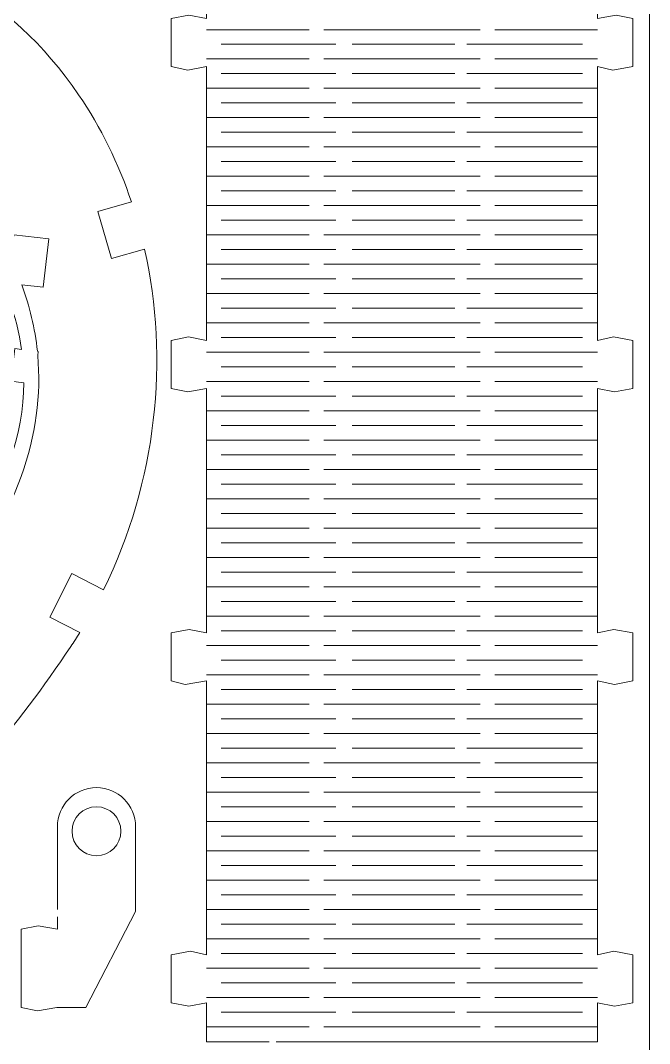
# Model space of a CAD drawing. Header units: millimetres. Extents: x -135 to 135, y -162 to 162.
# Drawn here: x 70.7 to 135, y -92.4 to 12.2 of the extents above; entities that cross this region are included whole.
import ezdxf

# ---------------------------------------------------------------- set-up
doc = ezdxf.new("R2010")
doc.units = ezdxf.units.MM
doc.header["$MEASUREMENT"] = 0
doc.layers.add('layer 1', color=7, linetype='Continuous')

msp = doc.modelspace()

# ---------------------------------------------------------------- linework, layer by layer
at = {"layer": 'layer 1', "color": 250, "lineweight": 20}
msp.add_open_spline([(-135, -162.5), (-135, -162.5), (135, -162.5), (135, -162.5), (135, -162.5), (135, -162.5), (135, 162.5), (135, 162.5), (135, 162.5), (135, 162.5), (-135, 162.5), (-135, 162.5), (-135, 162.5), (-135, 162.5), (-135, -162.5), (-135, -162.5), (-135, -162.5), (-135, -162.5), (-135, -162.5), (-135, -162.5)], degree=3, knots=[0, 0, 0, 0, 0.16666667, 0.16666667, 0.16666667, 0.16666667, 0.33333333, 0.33333333, 0.33333333, 0.33333333, 0.5, 0.5, 0.5, 0.5, 0.66666667, 0.66666667, 0.66666667, 0.66666667, 1, 1, 1, 1], dxfattribs=at)
at = {"layer": 'layer 1', "lineweight": 20}
for points, knots in [([(96.1081, -92.2646), (96.1081, -92.2646), (89.6784, -92.2646), (89.6784, -92.2646), (89.6784, -92.2646), (89.6784, -92.2646), (89.6784, -88.2647), (89.6784, -88.2647), (89.6784, -88.2647), (89.6784, -88.2647), (87.8759, -88.6247), (87.8759, -88.6247), (87.8759, -88.6247), (87.8759, -88.6247), (86.0766, -88.2647), (86.0766, -88.2647), (86.0766, -88.2647), (86.0766, -88.2647), (86.0766, -83.3482), (86.0766, -83.3482), (86.0766, -83.3482), (86.0766, -83.3482), (88.0614, -82.9882), (88.0614, -82.9882), (88.0614, -82.9882), (88.0614, -82.9882), (89.6784, -83.3482), (89.6784, -83.3482), (89.6784, -83.3482), (89.6784, -83.3482), (89.6784, -55.3483), (89.6784, -55.3483), (89.6784, -55.3483), (89.6784, -55.3483), (87.4892, -55.7083), (87.4892, -55.7083), (87.4892, -55.7083), (87.4892, -55.7083), (86.0766, -55.3483), (86.0766, -55.3483), (86.0766, -55.3483), (86.0766, -55.3483), (86.0766, -50.4318), (86.0766, -50.4318), (86.0766, -50.4318), (86.0766, -50.4318), (87.9136, -50.0718), (87.9136, -50.0718), (87.9136, -50.0718), (87.9136, -50.0718), (89.6784, -50.4318), (89.6784, -50.4318), (89.6784, -50.4318), (89.6784, -50.4318), (89.6784, -25.4319), (89.6784, -25.4319), (89.6784, -25.4319), (89.6784, -25.4319), (87.7699, -25.7919), (87.7699, -25.7919), (87.7699, -25.7919), (87.7699, -25.7919), (86.0766, -25.4319), (86.0766, -25.4319), (86.0766, -25.4319), (86.0766, -25.4319), (86.0766, -20.5154), (86.0766, -20.5154), (86.0766, -20.5154), (86.0766, -20.5154), (87.8494, -20.1554), (87.8494, -20.1554), (87.8494, -20.1554), (87.8494, -20.1554), (89.6784, -20.5154), (89.6784, -20.5154), (89.6784, -20.5154), (89.6784, -20.5154), (89.6784, 7.4846), (89.6784, 7.4846), (89.6784, 7.4846), (89.6784, 7.4846), (87.7699, 7.1246), (87.7699, 7.1246), (87.7699, 7.1246), (87.7699, 7.1246), (86.0766, 7.4846), (86.0766, 7.4846), (86.0766, 7.4846), (86.0766, 7.4846), (86.0766, 12.4011), (86.0766, 12.4011), (86.0766, 12.4011), (86.0766, 12.4011), (87.8759, 12.7611), (87.8759, 12.7611), (87.8759, 12.7611), (87.8759, 12.7611), (89.6784, 12.4011), (89.6784, 12.4011), (89.6784, 12.4011), (89.6784, 12.4011), (89.6784, 48.4305), (89.6784, 48.4305), (89.6784, 48.4305), (89.6784, 48.4305), (87.7434, 48.0705), (87.7434, 48.0705), (87.7434, 48.0705), (87.7434, 48.0705), (86.0766, 48.4305), (86.0766, 48.4305), (86.0766, 48.4305), (86.0766, 48.4305), (86.0766, 53.347), (86.0766, 53.347), (86.0766, 53.347), (86.0766, 53.347), (87.7964, 53.707), (87.7964, 53.707), (87.7964, 53.707), (87.7964, 53.707), (89.6784, 53.347), (89.6784, 53.347), (89.6784, 53.347), (89.6784, 53.347), (89.6784, 82.347), (89.6784, 82.347), (89.6784, 82.347), (89.6784, 82.347), (87.5844, 81.987), (87.5844, 81.987), (87.5844, 81.987), (87.5844, 81.987), (86.0766, 82.347), (86.0766, 82.347), (86.0766, 82.347), (86.0766, 82.347), (86.0766, 87.2635), (86.0766, 87.2635), (86.0766, 87.2635), (86.0766, 87.2635), (87.8494, 87.6235), (87.8494, 87.6235), (87.8494, 87.6235), (87.8494, 87.6235), (89.6784, 87.2635), (89.6784, 87.2635), (89.6784, 87.2635), (89.6784, 87.2635), (89.6784, 113.2635), (89.6784, 113.2635), (89.6784, 113.2635), (89.6784, 113.2635), (87.8494, 112.9035), (87.8494, 112.9035), (87.8494, 112.9035), (87.8494, 112.9035), (86.0766, 113.2635), (86.0766, 113.2635), (86.0766, 113.2635), (86.0766, 113.2635), (86.0766, 118.18), (86.0766, 118.18), (86.0766, 118.18), (86.0766, 118.18), (87.8075, 118.54), (87.8075, 118.54), (87.8075, 118.54), (87.8075, 118.54), (89.6784, 118.18), (89.6784, 118.18), (89.6784, 118.18), (89.6784, 118.18), (89.6784, 141.8788), (89.6784, 141.8788), (89.6784, 141.8788), (89.6784, 141.8788), (87.5953, 141.5188), (87.5953, 141.5188), (87.5953, 141.5188), (87.5953, 141.5188), (86.0784, 141.8788), (86.0784, 141.8788), (86.0784, 141.8788), (86.0784, 141.8788), (86.0784, 141.9605), (86.0784, 141.9605), (86.0784, 141.9605), (86.0784, 141.9605), (86.0784, 146.7694), (86.0784, 146.7694), (86.0784, 146.7694), (86.0784, 146.7694), (87.8075, 147.1294), (87.8075, 147.1294), (87.8075, 147.1294), (87.8075, 147.1294), (89.6784, 146.7694), (89.6784, 146.7694), (89.6784, 146.7694), (89.6784, 146.7694), (89.6784, 150.7635), (89.6784, 150.7635), (89.6784, 150.7635), (89.6784, 150.7635), (98.7853, 150.7635), (98.7853, 150.7635)], [0, 0, 0, 0, 0.01886792, 0.01886792, 0.01886792, 0.01886792, 0.03773585, 0.03773585, 0.03773585, 0.03773585, 0.05660377, 0.05660377, 0.05660377, 0.05660377, 0.0754717, 0.0754717, 0.0754717, 0.0754717, 0.09433962, 0.09433962, 0.09433962, 0.09433962, 0.11320755, 0.11320755, 0.11320755, 0.11320755, 0.13207547, 0.13207547, 0.13207547, 0.13207547, 0.1509434, 0.1509434, 0.1509434, 0.1509434, 0.16981132, 0.16981132, 0.16981132, 0.16981132, 0.18867925, 0.18867925, 0.18867925, 0.18867925, 0.20754717, 0.20754717, 0.20754717, 0.20754717, 0.22641509, 0.22641509, 0.22641509, 0.22641509, 0.24528302, 0.24528302, 0.24528302, 0.24528302, 0.26415094, 0.26415094, 0.26415094, 0.26415094, 0.28301887, 0.28301887, 0.28301887, 0.28301887, 0.30188679, 0.30188679, 0.30188679, 0.30188679, 0.32075472, 0.32075472, 0.32075472, 0.32075472, 0.33962264, 0.33962264, 0.33962264, 0.33962264, 0.35849057, 0.35849057, 0.35849057, 0.35849057, 0.37735849, 0.37735849, 0.37735849, 0.37735849, 0.39622642, 0.39622642, 0.39622642, 0.39622642, 0.41509434, 0.41509434, 0.41509434, 0.41509434, 0.43396226, 0.43396226, 0.43396226, 0.43396226, 0.45283019, 0.45283019, 0.45283019, 0.45283019, 0.47169811, 0.47169811, 0.47169811, 0.47169811, 0.49056604, 0.49056604, 0.49056604, 0.49056604, 0.50943396, 0.50943396, 0.50943396, 0.50943396, 0.52830189, 0.52830189, 0.52830189, 0.52830189, 0.54716981, 0.54716981, 0.54716981, 0.54716981, 0.56603774, 0.56603774, 0.56603774, 0.56603774, 0.58490566, 0.58490566, 0.58490566, 0.58490566, 0.60377358, 0.60377358, 0.60377358, 0.60377358, 0.62264151, 0.62264151, 0.62264151, 0.62264151, 0.64150943, 0.64150943, 0.64150943, 0.64150943, 0.66037736, 0.66037736, 0.66037736, 0.66037736, 0.67924528, 0.67924528, 0.67924528, 0.67924528, 0.69811321, 0.69811321, 0.69811321, 0.69811321, 0.71698113, 0.71698113, 0.71698113, 0.71698113, 0.73584906, 0.73584906, 0.73584906, 0.73584906, 0.75471698, 0.75471698, 0.75471698, 0.75471698, 0.77358491, 0.77358491, 0.77358491, 0.77358491, 0.79245283, 0.79245283, 0.79245283, 0.79245283, 0.81132075, 0.81132075, 0.81132075, 0.81132075, 0.83018868, 0.83018868, 0.83018868, 0.83018868, 0.8490566, 0.8490566, 0.8490566, 0.8490566, 0.86792453, 0.86792453, 0.86792453, 0.86792453, 0.88679245, 0.88679245, 0.88679245, 0.88679245, 0.90566038, 0.90566038, 0.90566038, 0.90566038, 0.9245283, 0.9245283, 0.9245283, 0.9245283, 0.94339623, 0.94339623, 0.94339623, 0.94339623, 0.96226415, 0.96226415, 0.96226415, 0.96226415, 1, 1, 1, 1]), ([(114.6784, 150.7635), (114.6784, 150.7635), (129.6784, 150.7635), (129.6784, 150.7635), (129.6784, 150.7635), (129.6784, 150.7635), (129.6784, 146.7694), (129.6784, 146.7694), (129.6784, 146.7694), (129.6784, 146.7694), (131.3359, 147.1294), (131.3359, 147.1294), (131.3359, 147.1294), (131.3359, 147.1294), (133.2784, 146.7694), (133.2784, 146.7694), (133.2784, 146.7694), (133.2784, 146.7694), (133.2784, 141.8788), (133.2784, 141.8788), (133.2784, 141.8788), (133.2784, 141.8788), (131.3624, 141.5188), (131.3624, 141.5188), (131.3624, 141.5188), (131.3624, 141.5188), (129.6784, 141.8788), (129.6784, 141.8788), (129.6784, 141.8788), (129.6784, 141.8788), (129.6784, 118.18), (129.6784, 118.18), (129.6784, 118.18), (129.6784, 118.18), (131.5214, 118.54), (131.5214, 118.54), (131.5214, 118.54), (131.5214, 118.54), (133.2784, 118.18), (133.2784, 118.18), (133.2784, 118.18), (133.2784, 118.18), (133.2784, 113.2635), (133.2784, 113.2635), (133.2784, 113.2635), (133.2784, 113.2635), (131.4684, 112.9035), (131.4684, 112.9035), (131.4684, 112.9035), (131.4684, 112.9035), (129.6784, 113.2635), (129.6784, 113.2635), (129.6784, 113.2635), (129.6784, 113.2635), (129.6784, 87.2635), (129.6784, 87.2635), (129.6784, 87.2635), (129.6784, 87.2635), (131.5214, 87.6235), (131.5214, 87.6235), (131.5214, 87.6235), (131.5214, 87.6235), (133.2784, 87.2635), (133.2784, 87.2635), (133.2784, 87.2635), (133.2784, 87.2635), (133.2784, 82.347), (133.2784, 82.347), (133.2784, 82.347), (133.2784, 82.347), (131.3094, 81.987), (131.3094, 81.987), (131.3094, 81.987), (131.3094, 81.987), (129.6784, 82.347), (129.6784, 82.347), (129.6784, 82.347), (129.6784, 82.347), (129.6784, 53.347), (129.6784, 53.347), (129.6784, 53.347), (129.6784, 53.347), (131.3624, 53.707), (131.3624, 53.707), (131.3624, 53.707), (131.3624, 53.707), (133.2785, 53.347), (133.2785, 53.347), (133.2785, 53.347), (133.2785, 53.347), (133.2785, 48.4305), (133.2785, 48.4305), (133.2785, 48.4305), (133.2785, 48.4305), (131.3624, 48.0705), (131.3624, 48.0705), (131.3624, 48.0705), (131.3624, 48.0705), (129.6784, 48.4305), (129.6784, 48.4305), (129.6784, 48.4305), (129.6784, 48.4305), (129.6784, 12.4011), (129.6784, 12.4011), (129.6784, 12.4011), (129.6784, 12.4011), (131.5744, 12.7611), (131.5744, 12.7611), (131.5744, 12.7611), (131.5744, 12.7611), (133.2784, 12.4011), (133.2784, 12.4011), (133.2784, 12.4011), (133.2784, 12.4011), (133.2784, 7.4846), (133.2784, 7.4846), (133.2784, 7.4846), (133.2784, 7.4846), (131.2564, 7.1246), (131.2564, 7.1246), (131.2564, 7.1246), (131.2564, 7.1246), (129.6784, 7.4846), (129.6784, 7.4846), (129.6784, 7.4846), (129.6784, 7.4846), (129.6784, -20.5154), (129.6784, -20.5154), (129.6784, -20.5154), (129.6784, -20.5154), (131.3094, -20.1554), (131.3094, -20.1554), (131.3094, -20.1554), (131.3094, -20.1554), (133.2784, -20.5154), (133.2784, -20.5154), (133.2784, -20.5154), (133.2784, -20.5154), (133.2784, -25.4319), (133.2784, -25.4319), (133.2784, -25.4319), (133.2784, -25.4319), (131.4154, -25.7919), (131.4154, -25.7919), (131.4154, -25.7919), (131.4154, -25.7919), (129.6784, -25.4319), (129.6784, -25.4319), (129.6784, -25.4319), (129.6784, -25.4319), (129.6784, -50.4318), (129.6784, -50.4318), (129.6784, -50.4318), (129.6784, -50.4318), (131.3624, -50.0718), (131.3624, -50.0718), (131.3624, -50.0718), (131.3624, -50.0718), (133.2784, -50.4318), (133.2784, -50.4318), (133.2784, -50.4318), (133.2784, -50.4318), (133.2784, -55.3483), (133.2784, -55.3483), (133.2784, -55.3483), (133.2784, -55.3483), (131.4154, -55.7083), (131.4154, -55.7083), (131.4154, -55.7083), (131.4154, -55.7083), (129.6784, -55.3483), (129.6784, -55.3483), (129.6784, -55.3483), (129.6784, -55.3483), (129.6784, -83.3482), (129.6784, -83.3482), (129.6784, -83.3482), (129.6784, -83.3482), (131.3364, -82.9882), (131.3364, -82.9882), (131.3364, -82.9882), (131.3364, -82.9882), (133.2785, -83.3482), (133.2785, -83.3482), (133.2785, -83.3482), (133.2785, -83.3482), (133.2785, -88.2647), (133.2785, -88.2647), (133.2785, -88.2647), (133.2785, -88.2647), (131.4024, -88.6247), (131.4024, -88.6247), (131.4024, -88.6247), (131.4024, -88.6247), (129.6784, -88.2647), (129.6784, -88.2647), (129.6784, -88.2647), (129.6784, -88.2647), (129.6784, -92.2646), (129.6784, -92.2646), (129.6784, -92.2646), (129.6784, -92.2646), (96.8081, -92.2646), (96.8081, -92.2646)], [0, 0, 0, 0, 0.01923077, 0.01923077, 0.01923077, 0.01923077, 0.03846154, 0.03846154, 0.03846154, 0.03846154, 0.05769231, 0.05769231, 0.05769231, 0.05769231, 0.07692308, 0.07692308, 0.07692308, 0.07692308, 0.09615385, 0.09615385, 0.09615385, 0.09615385, 0.11538462, 0.11538462, 0.11538462, 0.11538462, 0.13461538, 0.13461538, 0.13461538, 0.13461538, 0.15384615, 0.15384615, 0.15384615, 0.15384615, 0.17307692, 0.17307692, 0.17307692, 0.17307692, 0.19230769, 0.19230769, 0.19230769, 0.19230769, 0.21153846, 0.21153846, 0.21153846, 0.21153846, 0.23076923, 0.23076923, 0.23076923, 0.23076923, 0.25, 0.25, 0.25, 0.25, 0.26923077, 0.26923077, 0.26923077, 0.26923077, 0.28846154, 0.28846154, 0.28846154, 0.28846154, 0.30769231, 0.30769231, 0.30769231, 0.30769231, 0.32692308, 0.32692308, 0.32692308, 0.32692308, 0.34615385, 0.34615385, 0.34615385, 0.34615385, 0.36538462, 0.36538462, 0.36538462, 0.36538462, 0.38461538, 0.38461538, 0.38461538, 0.38461538, 0.40384615, 0.40384615, 0.40384615, 0.40384615, 0.42307692, 0.42307692, 0.42307692, 0.42307692, 0.44230769, 0.44230769, 0.44230769, 0.44230769, 0.46153846, 0.46153846, 0.46153846, 0.46153846, 0.48076923, 0.48076923, 0.48076923, 0.48076923, 0.5, 0.5, 0.5, 0.5, 0.51923077, 0.51923077, 0.51923077, 0.51923077, 0.53846154, 0.53846154, 0.53846154, 0.53846154, 0.55769231, 0.55769231, 0.55769231, 0.55769231, 0.57692308, 0.57692308, 0.57692308, 0.57692308, 0.59615385, 0.59615385, 0.59615385, 0.59615385, 0.61538462, 0.61538462, 0.61538462, 0.61538462, 0.63461538, 0.63461538, 0.63461538, 0.63461538, 0.65384615, 0.65384615, 0.65384615, 0.65384615, 0.67307692, 0.67307692, 0.67307692, 0.67307692, 0.69230769, 0.69230769, 0.69230769, 0.69230769, 0.71153846, 0.71153846, 0.71153846, 0.71153846, 0.73076923, 0.73076923, 0.73076923, 0.73076923, 0.75, 0.75, 0.75, 0.75, 0.76923077, 0.76923077, 0.76923077, 0.76923077, 0.78846154, 0.78846154, 0.78846154, 0.78846154, 0.80769231, 0.80769231, 0.80769231, 0.80769231, 0.82692308, 0.82692308, 0.82692308, 0.82692308, 0.84615385, 0.84615385, 0.84615385, 0.84615385, 0.86538462, 0.86538462, 0.86538462, 0.86538462, 0.88461538, 0.88461538, 0.88461538, 0.88461538, 0.90384615, 0.90384615, 0.90384615, 0.90384615, 0.92307692, 0.92307692, 0.92307692, 0.92307692, 0.94230769, 0.94230769, 0.94230769, 0.94230769, 0.96153846, 0.96153846, 0.96153846, 0.96153846, 1, 1, 1, 1]), ([(6.9517, 5.5556), (6.9517, 5.5556), (8.5762, 6.8172), (8.5762, 6.8172), (8.5762, 6.8172), (8.5762, 6.8172), (6.423, 9.6007), (6.423, 9.6007), (6.423, 9.6007), (9.9561, 11.9326), (14.5354, 14.2209), (19.4543, 16.1553), (19.4543, 16.1553), (22.6762, 17.4224), (25.9929, 18.4961), (29.3467, 19.3252), (29.3467, 19.3252), (29.3467, 19.3252), (30.1195, 15.9041), (30.1195, 15.9041), (30.1195, 15.9041), (30.1195, 15.9041), (35.005, 16.968), (35.005, 16.968), (35.005, 16.968), (35.005, 16.968), (34.2409, 20.3504), (34.2409, 20.3504), (34.2409, 20.3504), (42.9486, 21.84), (51.7191, 21.5157), (59.5673, 18.4403), (59.5673, 18.4403), (59.5673, 18.4403), (58.0797, 15.4352), (58.0797, 15.4352), (58.0797, 15.4352), (58.0797, 15.4352), (62.519, 13.1347), (62.519, 13.1347), (62.519, 13.1347), (62.519, 13.1347), (64.0849, 16.2977), (64.0849, 16.2977), (64.0849, 16.2977), (68.7881, 13.6488), (73.0464, 9.8297), (76.6111, 4.603), (76.6111, 4.603), (78.8893, 1.2627), (80.6927, -2.4342), (82.0062, -6.3537), (82.0062, -6.3537), (82.0062, -6.3537), (78.5846, -7.3344), (78.5846, -7.3344), (78.5846, -7.3344), (78.5846, -7.3344), (79.9727, -12.1378), (79.9727, -12.1378), (79.9727, -12.1378), (79.9727, -12.1378), (83.3486, -11.1702), (83.3486, -11.1702), (83.3486, -11.1702), (85.8767, -22.4197), (84.608, -34.9638), (79.1605, -46.0177), (79.1605, -46.0177), (79.1605, -46.0177), (75.9247, -44.357), (75.9247, -44.357), (75.9247, -44.357), (75.9247, -44.357), (73.6755, -48.8226), (73.6755, -48.8226), (73.6755, -48.8226), (73.6755, -48.8226), (76.7332, -50.3919), (76.7332, -50.3919), (76.7332, -50.3919), (76.4316, -50.878), (76.1221, -51.3606), (75.8026, -51.8386), (75.8026, -51.8386), (70.2311, -60.1746), (64.2606, -67.0778), (58.0968, -73.2317), (58.0968, -73.2317), (58.0968, -73.2317), (55.4542, -70.6756), (55.4542, -70.6756), (55.4542, -70.6756), (55.4542, -70.6756), (51.9842, -74.2754), (51.9842, -74.2754), (51.9842, -74.2754), (51.9842, -74.2754), (54.5082, -76.7169), (54.5082, -76.7169), (54.5082, -76.7169), (48.2382, -82.6433), (41.8124, -87.9425), (35.4395, -93.3079), (35.4395, -93.3079), (35.4395, -93.3079), (33.0213, -90.4867), (33.0213, -90.4867), (33.0213, -90.4867), (33.0213, -90.4867), (29.2315, -93.7482), (29.2315, -93.7482), (29.2315, -93.7482), (29.2315, -93.7482), (31.6245, -96.5402), (31.6245, -96.5402), (31.6245, -96.5402), (24.7279, -102.4325), (17.9434, -108.5671), (11.5393, -115.8351), (11.5393, -115.8351), (11.5393, -115.8351), (8.7524, -113.4605), (8.7524, -113.4605), (8.7524, -113.4605), (8.7524, -113.4605), (5.5189, -117.2743), (5.5189, -117.2743), (5.5189, -117.2743), (5.5189, -117.2743), (8.3046, -119.6478), (8.3046, -119.6478), (8.3046, -119.6478), (7.5546, -120.5669), (3.6071, -125.1043), (2.8698, -126.0617), (2.8698, -126.0617), (2.8698, -126.0617), (0.0877, -126.0617), (0.0877, -126.0617)], [0, 0, 0, 0, 0.02777778, 0.02777778, 0.02777778, 0.02777778, 0.05555556, 0.05555556, 0.05555556, 0.05555556, 0.08333333, 0.08333333, 0.08333333, 0.08333333, 0.11111111, 0.11111111, 0.11111111, 0.11111111, 0.13888889, 0.13888889, 0.13888889, 0.13888889, 0.16666667, 0.16666667, 0.16666667, 0.16666667, 0.19444444, 0.19444444, 0.19444444, 0.19444444, 0.22222222, 0.22222222, 0.22222222, 0.22222222, 0.25, 0.25, 0.25, 0.25, 0.27777778, 0.27777778, 0.27777778, 0.27777778, 0.30555556, 0.30555556, 0.30555556, 0.30555556, 0.33333333, 0.33333333, 0.33333333, 0.33333333, 0.36111111, 0.36111111, 0.36111111, 0.36111111, 0.38888889, 0.38888889, 0.38888889, 0.38888889, 0.41666667, 0.41666667, 0.41666667, 0.41666667, 0.44444444, 0.44444444, 0.44444444, 0.44444444, 0.47222222, 0.47222222, 0.47222222, 0.47222222, 0.5, 0.5, 0.5, 0.5, 0.52777778, 0.52777778, 0.52777778, 0.52777778, 0.55555556, 0.55555556, 0.55555556, 0.55555556, 0.58333333, 0.58333333, 0.58333333, 0.58333333, 0.61111111, 0.61111111, 0.61111111, 0.61111111, 0.63888889, 0.63888889, 0.63888889, 0.63888889, 0.66666667, 0.66666667, 0.66666667, 0.66666667, 0.69444444, 0.69444444, 0.69444444, 0.69444444, 0.72222222, 0.72222222, 0.72222222, 0.72222222, 0.75, 0.75, 0.75, 0.75, 0.77777778, 0.77777778, 0.77777778, 0.77777778, 0.80555556, 0.80555556, 0.80555556, 0.80555556, 0.83333333, 0.83333333, 0.83333333, 0.83333333, 0.86111111, 0.86111111, 0.86111111, 0.86111111, 0.88888889, 0.88888889, 0.88888889, 0.88888889, 0.91666667, 0.91666667, 0.91666667, 0.91666667, 0.94444444, 0.94444444, 0.94444444, 0.94444444, 1, 1, 1, 1]), ([(60.6077, -3.5772), (60.6077, -3.5772), (62.3176, -2.9327), (62.3176, -2.9327), (62.3176, -2.9327), (62.909, -3.4511), (64.0757, -4.6813), (64.6187, -5.2363), (64.6187, -5.2363), (64.6187, -5.2363), (66.6623, -1.7834), (66.6623, -1.7834), (66.6623, -1.7834), (66.6623, -1.7834), (69.3477, -3.3728), (69.3477, -3.3728), (69.3477, -3.3728), (69.3477, -3.3728), (67.1403, -7.1026), (67.1403, -7.1026), (67.1403, -7.1026), (67.1403, -7.1026), (65.405, -6.0755), (65.405, -6.0755), (65.405, -6.0755), (67.1272, -7.9813), (68.5594, -10.0792), (69.6787, -12.3174), (69.6787, -12.3174), (69.6787, -12.3174), (69.9834, -9.7063), (69.9834, -9.7063), (69.9834, -9.7063), (69.9834, -9.7063), (73.5592, -10.1236), (73.5592, -10.1236), (73.5592, -10.1236), (73.5592, -10.1236), (72.9797, -15.0898), (72.9797, -15.0898), (72.9797, -15.0898), (72.9797, -15.0898), (70.7823, -14.8334), (70.7823, -14.8334), (70.7823, -14.8334), (71.606, -17.006), (72.148, -19.2849), (72.3892, -21.6294), (72.3892, -21.6294), (72.3892, -21.6294), (72.477, -21.6397), (72.477, -21.6397), (72.477, -21.6397), (72.477, -21.6397), (72.4294, -22.0479), (72.4294, -22.0479), (72.4294, -22.0479), (73.1304, -30.0799), (70.2982, -38.8496), (63.0902, -46.7446), (63.0902, -46.7446), (55.8056, -54.7235), (45.843, -61.5968), (36.8245, -66.2213), (36.8245, -66.2213), (14.4526, -77.6931), (1.0815, -91.6404), (-2.9773, -110.1681), (-2.9773, -110.1681), (1.6081, -81.1842), (27.2003, -71.0972), (42.0541, -61.645), (42.0541, -61.645), (63.7095, -47.8646), (70.9313, -35.3191), (71.0089, -24.8529), (71.0089, -24.8529), (71.0089, -24.8529), (69.6832, -24.6982), (69.6832, -24.6982), (69.6832, -24.6982), (69.6832, -24.6982), (70.0729, -21.3591), (70.0729, -21.3591), (70.0729, -21.3591), (70.0729, -21.3591), (70.7804, -21.4417), (70.7804, -21.4417), (70.7804, -21.4417), (69.7983, -14.5297), (65.7857, -8.6572), (61.1468, -4.1061), (61.1468, -4.1061), (60.6784, -3.6466), (61.1089, -4.0014), (60.6077, -3.5772)], [0, 0, 0, 0, 0.04, 0.04, 0.04, 0.04, 0.08, 0.08, 0.08, 0.08, 0.12, 0.12, 0.12, 0.12, 0.16, 0.16, 0.16, 0.16, 0.2, 0.2, 0.2, 0.2, 0.24, 0.24, 0.24, 0.24, 0.28, 0.28, 0.28, 0.28, 0.32, 0.32, 0.32, 0.32, 0.36, 0.36, 0.36, 0.36, 0.4, 0.4, 0.4, 0.4, 0.44, 0.44, 0.44, 0.44, 0.48, 0.48, 0.48, 0.48, 0.52, 0.52, 0.52, 0.52, 0.56, 0.56, 0.56, 0.56, 0.6, 0.6, 0.6, 0.6, 0.64, 0.64, 0.64, 0.64, 0.68, 0.68, 0.68, 0.68, 0.72, 0.72, 0.72, 0.72, 0.76, 0.76, 0.76, 0.76, 0.8, 0.8, 0.8, 0.8, 0.84, 0.84, 0.84, 0.84, 0.88, 0.88, 0.88, 0.88, 0.92, 0.92, 0.92, 0.92, 1, 1, 1, 1]), ([(74.4321, -78.7206), (74.4321, -78.7206), (74.4321, -73.1689), (74.4321, -73.1689), (74.4321, -73.1689), (74.4321, -73.1689), (74.4321, -71.6444), (74.4321, -71.6444), (74.4321, -71.6444), (74.4321, -71.6444), (74.4322, -71.6444), (74.4322, -71.6444), (74.4322, -71.6444), (74.4322, -71.6444), (74.4322, -70.2597), (74.4322, -70.2597), (74.4322, -70.2597), (74.4322, -68.051), (76.2234, -66.2597), (78.4322, -66.2597), (78.4322, -66.2597), (80.641, -66.2597), (82.4322, -68.051), (82.4322, -70.2597), (82.4322, -70.2597), (82.4322, -70.2597), (82.4322, -71.6444), (82.4322, -71.6444), (82.4322, -71.6444), (82.4322, -71.6444), (82.4322, -73.2223), (82.4322, -73.2223), (82.4322, -73.2223), (82.4322, -73.2223), (82.4321, -78.9371), (82.4321, -78.9371), (82.4321, -78.9371), (82.4321, -78.9371), (77.3413, -88.7387), (77.3413, -88.7387), (77.3413, -88.7387), (77.3413, -88.7387), (75.9566, -88.7387), (75.9566, -88.7387), (75.9566, -88.7387), (75.9566, -88.7387), (74.4321, -88.7387), (74.4321, -88.7387), (74.4321, -88.7387), (74.4321, -88.7387), (74.3787, -88.7387), (74.3787, -88.7387), (74.3787, -88.7387), (74.3787, -88.7387), (72.4181, -89.0986), (72.4181, -89.0986), (72.4181, -89.0986), (72.4181, -89.0986), (70.7261, -88.7386), (70.7261, -88.7386), (70.7261, -88.7386), (70.7261, -88.7386), (70.7261, -80.7386), (70.7261, -80.7386), (70.7261, -80.7386), (70.7261, -80.7386), (72.4711, -80.3786), (72.4711, -80.3786), (72.4711, -80.3786), (72.4711, -80.3786), (74.4321, -80.7386), (74.4321, -80.7386), (74.4321, -80.7386), (74.4321, -80.7386), (74.4321, -79.4606), (74.4321, -79.4606)], [0, 0, 0, 0, 0.05, 0.05, 0.05, 0.05, 0.1, 0.1, 0.1, 0.1, 0.15, 0.15, 0.15, 0.15, 0.2, 0.2, 0.2, 0.2, 0.25, 0.25, 0.25, 0.25, 0.3, 0.3, 0.3, 0.3, 0.35, 0.35, 0.35, 0.35, 0.4, 0.4, 0.4, 0.4, 0.45, 0.45, 0.45, 0.45, 0.5, 0.5, 0.5, 0.5, 0.55, 0.55, 0.55, 0.55, 0.6, 0.6, 0.6, 0.6, 0.65, 0.65, 0.65, 0.65, 0.7, 0.7, 0.7, 0.7, 0.75, 0.75, 0.75, 0.75, 0.8, 0.8, 0.8, 0.8, 0.85, 0.85, 0.85, 0.85, 0.9, 0.9, 0.9, 0.9, 1, 1, 1, 1]), ([(75.9322, -70.7218), (75.9322, -69.3413), (77.0517, -68.2218), (78.432, -68.2218), (78.432, -68.2218), (79.8127, -68.2218), (80.9322, -69.3413), (80.9322, -70.7218), (80.9322, -70.7218), (80.9322, -72.1023), (79.8127, -73.2218), (78.432, -73.2218), (78.432, -73.2218), (77.0517, -73.2218), (75.9322, -72.1023), (75.9322, -70.7218)], [0, 0, 0, 0, 0.2, 0.2, 0.2, 0.2, 0.4, 0.4, 0.4, 0.4, 0.6, 0.6, 0.6, 0.6, 1, 1, 1, 1])]:
    msp.add_open_spline(points, degree=3, knots=knots, dxfattribs=at)
for points in [[(89.6784, 11.2635), (89.6784, 11.2635), (100.1784, 11.2635), (100.1784, 11.2635)], [(101.6784, 11.2635), (101.6784, 11.2635), (117.6784, 11.2635), (117.6784, 11.2635)], [(119.1784, 11.2635), (119.1784, 11.2635), (129.6784, 11.2635), (129.6784, 11.2635)], [(91.1785, 9.7635), (91.1785, 9.7635), (102.9284, 9.7635), (102.9284, 9.7635)], [(104.5964, 9.7635), (104.5964, 9.7635), (115.0964, 9.7635), (115.0964, 9.7635)], [(116.31, 9.7635), (116.31, 9.7635), (128.1461, 9.7635), (128.1461, 9.7635)], [(89.6784, 8.2635), (89.6784, 8.2635), (100.1784, 8.2635), (100.1784, 8.2635)], [(101.6784, 8.2635), (101.6784, 8.2635), (117.6784, 8.2635), (117.6784, 8.2635)], [(119.1784, 8.2635), (119.1784, 8.2635), (129.6784, 8.2635), (129.6784, 8.2635)], [(91.1785, 6.7635), (91.1785, 6.7635), (102.9284, 6.7635), (102.9284, 6.7635)], [(104.5964, 6.7635), (104.5964, 6.7635), (115.0964, 6.7635), (115.0964, 6.7635)], [(116.31, 6.7635), (116.31, 6.7635), (128.1461, 6.7635), (128.1461, 6.7635)], [(89.6784, 5.2635), (89.6784, 5.2635), (100.1784, 5.2635), (100.1784, 5.2635)], [(101.6784, 5.2635), (101.6784, 5.2635), (117.6784, 5.2635), (117.6784, 5.2635)], [(119.1784, 5.2635), (119.1784, 5.2635), (129.6784, 5.2635), (129.6784, 5.2635)], [(91.1785, 3.7635), (91.1785, 3.7635), (102.9284, 3.7635), (102.9284, 3.7635)], [(104.5964, 3.7635), (104.5964, 3.7635), (115.0964, 3.7635), (115.0964, 3.7635)], [(116.31, 3.7635), (116.31, 3.7635), (128.1461, 3.7635), (128.1461, 3.7635)], [(89.6784, 2.2635), (89.6784, 2.2635), (100.1784, 2.2635), (100.1784, 2.2635)], [(101.6784, 2.2635), (101.6784, 2.2635), (117.6784, 2.2635), (117.6784, 2.2635)], [(119.1784, 2.2635), (119.1784, 2.2635), (129.6784, 2.2635), (129.6784, 2.2635)], [(91.1785, 0.7635), (91.1785, 0.7635), (102.9284, 0.7635), (102.9284, 0.7635)], [(104.5964, 0.7635), (104.5964, 0.7635), (115.0964, 0.7635), (115.0964, 0.7635)], [(116.31, 0.7635), (116.31, 0.7635), (128.1461, 0.7635), (128.1461, 0.7635)], [(89.6784, -0.7365), (89.6784, -0.7365), (100.1784, -0.7365), (100.1784, -0.7365)], [(101.6784, -0.7365), (101.6784, -0.7365), (117.6784, -0.7365), (117.6784, -0.7365)], [(119.1784, -0.7365), (119.1784, -0.7365), (129.6784, -0.7365), (129.6784, -0.7365)], [(91.1785, -2.2365), (91.1785, -2.2365), (102.9284, -2.2365), (102.9284, -2.2365)], [(104.5964, -2.2365), (104.5964, -2.2365), (115.0964, -2.2365), (115.0964, -2.2365)], [(116.31, -2.2365), (116.31, -2.2365), (128.1461, -2.2365), (128.1461, -2.2365)], [(89.6784, -3.7365), (89.6784, -3.7365), (100.1784, -3.7365), (100.1784, -3.7365)], [(101.6784, -3.7365), (101.6784, -3.7365), (117.6784, -3.7365), (117.6784, -3.7365)], [(119.1784, -3.7365), (119.1784, -3.7365), (129.6784, -3.7365), (129.6784, -3.7365)], [(91.1785, -5.2365), (91.1785, -5.2365), (102.9284, -5.2365), (102.9284, -5.2365)], [(104.5964, -5.2365), (104.5964, -5.2365), (115.0964, -5.2365), (115.0964, -5.2365)], [(116.31, -5.2365), (116.31, -5.2365), (128.1461, -5.2365), (128.1461, -5.2365)], [(89.6784, -6.7365), (89.6784, -6.7365), (100.1784, -6.7365), (100.1784, -6.7365)], [(101.6784, -6.7365), (101.6784, -6.7365), (117.6784, -6.7365), (117.6784, -6.7365)], [(119.1784, -6.7365), (119.1784, -6.7365), (129.6784, -6.7365), (129.6784, -6.7365)], [(91.1785, -8.2365), (91.1785, -8.2365), (102.9284, -8.2365), (102.9284, -8.2365)], [(104.5964, -8.2365), (104.5964, -8.2365), (115.0964, -8.2365), (115.0964, -8.2365)], [(116.31, -8.2365), (116.31, -8.2365), (128.1461, -8.2365), (128.1461, -8.2365)], [(89.6784, -9.7365), (89.6784, -9.7365), (100.1784, -9.7365), (100.1784, -9.7365)], [(101.6784, -9.7365), (101.6784, -9.7365), (117.6784, -9.7365), (117.6784, -9.7365)], [(119.1784, -9.7365), (119.1784, -9.7365), (129.6784, -9.7365), (129.6784, -9.7365)], [(91.1785, -11.2365), (91.1785, -11.2365), (102.9284, -11.2365), (102.9284, -11.2365)], [(104.5964, -11.2365), (104.5964, -11.2365), (115.0964, -11.2365), (115.0964, -11.2365)], [(116.31, -11.2365), (116.31, -11.2365), (128.1461, -11.2365), (128.1461, -11.2365)], [(89.6784, -12.7365), (89.6784, -12.7365), (100.1784, -12.7365), (100.1784, -12.7365)], [(101.6784, -12.7365), (101.6784, -12.7365), (117.6784, -12.7365), (117.6784, -12.7365)], [(119.1784, -12.7365), (119.1784, -12.7365), (129.6784, -12.7365), (129.6784, -12.7365)], [(91.1785, -14.2365), (91.1785, -14.2365), (102.9284, -14.2365), (102.9284, -14.2365)], [(104.5964, -14.2365), (104.5964, -14.2365), (115.0964, -14.2365), (115.0964, -14.2365)], [(116.31, -14.2365), (116.31, -14.2365), (128.1461, -14.2365), (128.1461, -14.2365)], [(89.6784, -15.7365), (89.6784, -15.7365), (100.1784, -15.7365), (100.1784, -15.7365)], [(101.6784, -15.7365), (101.6784, -15.7365), (117.6784, -15.7365), (117.6784, -15.7365)], [(119.1784, -15.7365), (119.1784, -15.7365), (129.6784, -15.7365), (129.6784, -15.7365)], [(91.1785, -17.2365), (91.1785, -17.2365), (102.9284, -17.2365), (102.9284, -17.2365)], [(104.5964, -17.2365), (104.5964, -17.2365), (115.0964, -17.2365), (115.0964, -17.2365)], [(116.31, -17.2365), (116.31, -17.2365), (128.1461, -17.2365), (128.1461, -17.2365)], [(89.6784, -18.7365), (89.6784, -18.7365), (100.1784, -18.7365), (100.1784, -18.7365)], [(101.6784, -18.7365), (101.6784, -18.7365), (117.6784, -18.7365), (117.6784, -18.7365)], [(119.1784, -18.7365), (119.1784, -18.7365), (129.6784, -18.7365), (129.6784, -18.7365)], [(91.1785, -20.2365), (91.1785, -20.2365), (102.9284, -20.2365), (102.9284, -20.2365)], [(104.5964, -20.2365), (104.5964, -20.2365), (115.0964, -20.2365), (115.0964, -20.2365)], [(116.31, -20.2365), (116.31, -20.2365), (128.1461, -20.2365), (128.1461, -20.2365)], [(89.6784, -21.7365), (89.6784, -21.7365), (100.1784, -21.7365), (100.1784, -21.7365)], [(101.6784, -21.7365), (101.6784, -21.7365), (117.6784, -21.7365), (117.6784, -21.7365)], [(119.1784, -21.7365), (119.1784, -21.7365), (129.6784, -21.7365), (129.6784, -21.7365)], [(91.1785, -23.2365), (91.1785, -23.2365), (102.9284, -23.2365), (102.9284, -23.2365)], [(104.5964, -23.2365), (104.5964, -23.2365), (115.0964, -23.2365), (115.0964, -23.2365)], [(116.31, -23.2365), (116.31, -23.2365), (128.1461, -23.2365), (128.1461, -23.2365)], [(89.6784, -24.7365), (89.6784, -24.7365), (100.1784, -24.7365), (100.1784, -24.7365)], [(101.6784, -24.7365), (101.6784, -24.7365), (117.6784, -24.7365), (117.6784, -24.7365)], [(119.1784, -24.7365), (119.1784, -24.7365), (129.6784, -24.7365), (129.6784, -24.7365)], [(91.1785, -26.2365), (91.1785, -26.2365), (102.9284, -26.2365), (102.9284, -26.2365)], [(104.5964, -26.2365), (104.5964, -26.2365), (115.0964, -26.2365), (115.0964, -26.2365)], [(116.31, -26.2365), (116.31, -26.2365), (128.1461, -26.2365), (128.1461, -26.2365)], [(89.6784, -27.7365), (89.6784, -27.7365), (100.1784, -27.7365), (100.1784, -27.7365)], [(101.6784, -27.7365), (101.6784, -27.7365), (117.6784, -27.7365), (117.6784, -27.7365)], [(119.1784, -27.7365), (119.1784, -27.7365), (129.6784, -27.7365), (129.6784, -27.7365)], [(91.1785, -29.2365), (91.1785, -29.2365), (102.9284, -29.2365), (102.9284, -29.2365)], [(104.5964, -29.2365), (104.5964, -29.2365), (115.0964, -29.2365), (115.0964, -29.2365)], [(116.31, -29.2365), (116.31, -29.2365), (128.1461, -29.2365), (128.1461, -29.2365)], [(89.6784, -30.7365), (89.6784, -30.7365), (100.1784, -30.7365), (100.1784, -30.7365)], [(101.6784, -30.7365), (101.6784, -30.7365), (117.6784, -30.7365), (117.6784, -30.7365)], [(119.1784, -30.7365), (119.1784, -30.7365), (129.6784, -30.7365), (129.6784, -30.7365)], [(91.1785, -32.2365), (91.1785, -32.2365), (102.9284, -32.2365), (102.9284, -32.2365)], [(104.5964, -32.2365), (104.5964, -32.2365), (115.0964, -32.2365), (115.0964, -32.2365)], [(116.31, -32.2365), (116.31, -32.2365), (128.1461, -32.2365), (128.1461, -32.2365)], [(89.6784, -33.7365), (89.6784, -33.7365), (100.1784, -33.7365), (100.1784, -33.7365)], [(101.6784, -33.7365), (101.6784, -33.7365), (117.6784, -33.7365), (117.6784, -33.7365)], [(119.1784, -33.7365), (119.1784, -33.7365), (129.6784, -33.7365), (129.6784, -33.7365)], [(91.1785, -35.2365), (91.1785, -35.2365), (102.9284, -35.2365), (102.9284, -35.2365)], [(104.5964, -35.2365), (104.5964, -35.2365), (115.0964, -35.2365), (115.0964, -35.2365)], [(116.31, -35.2365), (116.31, -35.2365), (128.1461, -35.2365), (128.1461, -35.2365)], [(89.6784, -36.7365), (89.6784, -36.7365), (100.1784, -36.7365), (100.1784, -36.7365)], [(101.6784, -36.7365), (101.6784, -36.7365), (117.6784, -36.7365), (117.6784, -36.7365)], [(119.1784, -36.7365), (119.1784, -36.7365), (129.6784, -36.7365), (129.6784, -36.7365)], [(91.1785, -38.2365), (91.1785, -38.2365), (102.9284, -38.2365), (102.9284, -38.2365)], [(104.5964, -38.2365), (104.5964, -38.2365), (115.0964, -38.2365), (115.0964, -38.2365)], [(116.31, -38.2365), (116.31, -38.2365), (128.1461, -38.2365), (128.1461, -38.2365)], [(89.6784, -39.7365), (89.6784, -39.7365), (100.1784, -39.7365), (100.1784, -39.7365)], [(101.6784, -39.7365), (101.6784, -39.7365), (117.6784, -39.7365), (117.6784, -39.7365)], [(119.1784, -39.7365), (119.1784, -39.7365), (129.6784, -39.7365), (129.6784, -39.7365)], [(91.1785, -41.2365), (91.1785, -41.2365), (102.9284, -41.2365), (102.9284, -41.2365)], [(104.5964, -41.2365), (104.5964, -41.2365), (115.0964, -41.2365), (115.0964, -41.2365)], [(116.31, -41.2365), (116.31, -41.2365), (128.1461, -41.2365), (128.1461, -41.2365)], [(89.6784, -42.7365), (89.6784, -42.7365), (100.1784, -42.7365), (100.1784, -42.7365)], [(101.6784, -42.7365), (101.6784, -42.7365), (117.6784, -42.7365), (117.6784, -42.7365)], [(119.1784, -42.7365), (119.1784, -42.7365), (129.6784, -42.7365), (129.6784, -42.7365)], [(91.1785, -44.2365), (91.1785, -44.2365), (102.9284, -44.2365), (102.9284, -44.2365)], [(104.5964, -44.2365), (104.5964, -44.2365), (115.0964, -44.2365), (115.0964, -44.2365)], [(116.31, -44.2365), (116.31, -44.2365), (128.1461, -44.2365), (128.1461, -44.2365)], [(89.6784, -45.7365), (89.6784, -45.7365), (100.1784, -45.7365), (100.1784, -45.7365)], [(101.6784, -45.7365), (101.6784, -45.7365), (117.6784, -45.7365), (117.6784, -45.7365)], [(119.1784, -45.7365), (119.1784, -45.7365), (129.6784, -45.7365), (129.6784, -45.7365)], [(91.1785, -47.2365), (91.1785, -47.2365), (102.9284, -47.2365), (102.9284, -47.2365)], [(104.5964, -47.2365), (104.5964, -47.2365), (115.0964, -47.2365), (115.0964, -47.2365)], [(116.31, -47.2365), (116.31, -47.2365), (128.1461, -47.2365), (128.1461, -47.2365)], [(89.6784, -48.7365), (89.6784, -48.7365), (100.1784, -48.7365), (100.1784, -48.7365)], [(101.6784, -48.7365), (101.6784, -48.7365), (117.6784, -48.7365), (117.6784, -48.7365)], [(119.1784, -48.7365), (119.1784, -48.7365), (129.6784, -48.7365), (129.6784, -48.7365)], [(91.1785, -50.2365), (91.1785, -50.2365), (102.9284, -50.2365), (102.9284, -50.2365)], [(104.5964, -50.2365), (104.5964, -50.2365), (115.0964, -50.2365), (115.0964, -50.2365)], [(116.31, -50.2365), (116.31, -50.2365), (128.1461, -50.2365), (128.1461, -50.2365)], [(89.6784, -51.7365), (89.6784, -51.7365), (100.1784, -51.7365), (100.1784, -51.7365)], [(101.6784, -51.7365), (101.6784, -51.7365), (117.6784, -51.7365), (117.6784, -51.7365)], [(119.1784, -51.7365), (119.1784, -51.7365), (129.6784, -51.7365), (129.6784, -51.7365)], [(91.1785, -53.2365), (91.1785, -53.2365), (102.9284, -53.2365), (102.9284, -53.2365)], [(104.5964, -53.2365), (104.5964, -53.2365), (115.0964, -53.2365), (115.0964, -53.2365)], [(116.31, -53.2365), (116.31, -53.2365), (128.1461, -53.2365), (128.1461, -53.2365)], [(89.6784, -54.7365), (89.6784, -54.7365), (100.1784, -54.7365), (100.1784, -54.7365)], [(101.6784, -54.7365), (101.6784, -54.7365), (117.6784, -54.7365), (117.6784, -54.7365)], [(119.1784, -54.7365), (119.1784, -54.7365), (129.6784, -54.7365), (129.6784, -54.7365)], [(91.1785, -56.2365), (91.1785, -56.2365), (102.9284, -56.2365), (102.9284, -56.2365)], [(104.5964, -56.2365), (104.5964, -56.2365), (115.0964, -56.2365), (115.0964, -56.2365)], [(116.31, -56.2365), (116.31, -56.2365), (128.1461, -56.2365), (128.1461, -56.2365)], [(89.6784, -57.7365), (89.6784, -57.7365), (100.1784, -57.7365), (100.1784, -57.7365)], [(101.6784, -57.7365), (101.6784, -57.7365), (117.6784, -57.7365), (117.6784, -57.7365)], [(119.1784, -57.7365), (119.1784, -57.7365), (129.6784, -57.7365), (129.6784, -57.7365)], [(91.1785, -59.2365), (91.1785, -59.2365), (102.9284, -59.2365), (102.9284, -59.2365)], [(104.5964, -59.2365), (104.5964, -59.2365), (115.0964, -59.2365), (115.0964, -59.2365)], [(116.31, -59.2365), (116.31, -59.2365), (128.1461, -59.2365), (128.1461, -59.2365)], [(89.6784, -60.7365), (89.6784, -60.7365), (100.1784, -60.7365), (100.1784, -60.7365)], [(101.6784, -60.7365), (101.6784, -60.7365), (117.6784, -60.7365), (117.6784, -60.7365)], [(119.1784, -60.7365), (119.1784, -60.7365), (129.6784, -60.7365), (129.6784, -60.7365)], [(91.1785, -62.2365), (91.1785, -62.2365), (102.9284, -62.2365), (102.9284, -62.2365)], [(104.5964, -62.2365), (104.5964, -62.2365), (115.0964, -62.2365), (115.0964, -62.2365)], [(116.31, -62.2365), (116.31, -62.2365), (128.1461, -62.2365), (128.1461, -62.2365)], [(89.6784, -63.7365), (89.6784, -63.7365), (100.1784, -63.7365), (100.1784, -63.7365)], [(101.6784, -63.7365), (101.6784, -63.7365), (117.6784, -63.7365), (117.6784, -63.7365)], [(119.1784, -63.7365), (119.1784, -63.7365), (129.6784, -63.7365), (129.6784, -63.7365)], [(91.1785, -65.2365), (91.1785, -65.2365), (102.9284, -65.2365), (102.9284, -65.2365)], [(104.5964, -65.2365), (104.5964, -65.2365), (115.0964, -65.2365), (115.0964, -65.2365)], [(116.31, -65.2365), (116.31, -65.2365), (128.1461, -65.2365), (128.1461, -65.2365)], [(89.6784, -66.7365), (89.6784, -66.7365), (100.1784, -66.7365), (100.1784, -66.7365)], [(101.6784, -66.7365), (101.6784, -66.7365), (117.6784, -66.7365), (117.6784, -66.7365)], [(119.1784, -66.7365), (119.1784, -66.7365), (129.6784, -66.7365), (129.6784, -66.7365)], [(91.1785, -68.2365), (91.1785, -68.2365), (102.9284, -68.2365), (102.9284, -68.2365)], [(104.5964, -68.2365), (104.5964, -68.2365), (115.0964, -68.2365), (115.0964, -68.2365)], [(116.31, -68.2365), (116.31, -68.2365), (128.1461, -68.2365), (128.1461, -68.2365)], [(89.6784, -69.7365), (89.6784, -69.7365), (100.1784, -69.7365), (100.1784, -69.7365)], [(101.6784, -69.7365), (101.6784, -69.7365), (117.6784, -69.7365), (117.6784, -69.7365)], [(119.1784, -69.7365), (119.1784, -69.7365), (129.6784, -69.7365), (129.6784, -69.7365)], [(91.1785, -71.2365), (91.1785, -71.2365), (102.9284, -71.2365), (102.9284, -71.2365)], [(104.5964, -71.2365), (104.5964, -71.2365), (115.0964, -71.2365), (115.0964, -71.2365)], [(116.31, -71.2365), (116.31, -71.2365), (128.1461, -71.2365), (128.1461, -71.2365)], [(89.6784, -72.7365), (89.6784, -72.7365), (100.1784, -72.7365), (100.1784, -72.7365)], [(101.6784, -72.7365), (101.6784, -72.7365), (117.6784, -72.7365), (117.6784, -72.7365)], [(119.1784, -72.7365), (119.1784, -72.7365), (129.6784, -72.7365), (129.6784, -72.7365)], [(91.1785, -74.2365), (91.1785, -74.2365), (102.9284, -74.2365), (102.9284, -74.2365)], [(104.5964, -74.2365), (104.5964, -74.2365), (115.0964, -74.2365), (115.0964, -74.2365)], [(116.31, -74.2365), (116.31, -74.2365), (128.1461, -74.2365), (128.1461, -74.2365)], [(89.6784, -75.7365), (89.6784, -75.7365), (100.1784, -75.7365), (100.1784, -75.7365)], [(101.6784, -75.7365), (101.6784, -75.7365), (117.6784, -75.7365), (117.6784, -75.7365)], [(119.1784, -75.7365), (119.1784, -75.7365), (129.6784, -75.7365), (129.6784, -75.7365)], [(91.1785, -77.2365), (91.1785, -77.2365), (102.9284, -77.2365), (102.9284, -77.2365)], [(104.5964, -77.2365), (104.5964, -77.2365), (115.0964, -77.2365), (115.0964, -77.2365)], [(116.31, -77.2365), (116.31, -77.2365), (128.1461, -77.2365), (128.1461, -77.2365)], [(89.6784, -78.7365), (89.6784, -78.7365), (100.1784, -78.7365), (100.1784, -78.7365)], [(101.6784, -78.7365), (101.6784, -78.7365), (117.6784, -78.7365), (117.6784, -78.7365)], [(119.1784, -78.7365), (119.1784, -78.7365), (129.6784, -78.7365), (129.6784, -78.7365)], [(91.1785, -80.2365), (91.1785, -80.2365), (102.9284, -80.2365), (102.9284, -80.2365)], [(104.5964, -80.2365), (104.5964, -80.2365), (115.0964, -80.2365), (115.0964, -80.2365)], [(116.31, -80.2365), (116.31, -80.2365), (128.1461, -80.2365), (128.1461, -80.2365)], [(89.6784, -81.7365), (89.6784, -81.7365), (100.1784, -81.7365), (100.1784, -81.7365)], [(101.6784, -81.7365), (101.6784, -81.7365), (117.6784, -81.7365), (117.6784, -81.7365)], [(119.1784, -81.7365), (119.1784, -81.7365), (129.6784, -81.7365), (129.6784, -81.7365)], [(91.1785, -83.2365), (91.1785, -83.2365), (102.9284, -83.2365), (102.9284, -83.2365)], [(104.5964, -83.2365), (104.5964, -83.2365), (115.0964, -83.2365), (115.0964, -83.2365)], [(116.31, -83.2365), (116.31, -83.2365), (128.1461, -83.2365), (128.1461, -83.2365)], [(89.6784, -84.7365), (89.6784, -84.7365), (100.1784, -84.7365), (100.1784, -84.7365)], [(101.6784, -84.7365), (101.6784, -84.7365), (117.6784, -84.7365), (117.6784, -84.7365)], [(119.1784, -84.7365), (119.1784, -84.7365), (129.6784, -84.7365), (129.6784, -84.7365)], [(91.1785, -86.2365), (91.1785, -86.2365), (102.9284, -86.2365), (102.9284, -86.2365)], [(104.5964, -86.2365), (104.5964, -86.2365), (115.0964, -86.2365), (115.0964, -86.2365)], [(116.31, -86.2365), (116.31, -86.2365), (128.1461, -86.2365), (128.1461, -86.2365)], [(89.6784, -87.7365), (89.6784, -87.7365), (100.1784, -87.7365), (100.1784, -87.7365)], [(101.6784, -87.7365), (101.6784, -87.7365), (117.6784, -87.7365), (117.6784, -87.7365)], [(119.1784, -87.7365), (119.1784, -87.7365), (129.6784, -87.7365), (129.6784, -87.7365)], [(91.1785, -89.2365), (91.1785, -89.2365), (102.9284, -89.2365), (102.9284, -89.2365)], [(104.5964, -89.2365), (104.5964, -89.2365), (115.0964, -89.2365), (115.0964, -89.2365)], [(116.31, -89.2365), (116.31, -89.2365), (128.1461, -89.2365), (128.1461, -89.2365)], [(89.6784, -90.7365), (89.6784, -90.7365), (100.1784, -90.7365), (100.1784, -90.7365)], [(101.6784, -90.7365), (101.6784, -90.7365), (117.6784, -90.7365), (117.6784, -90.7365)], [(119.1784, -90.7365), (119.1784, -90.7365), (129.6784, -90.7365), (129.6784, -90.7365)]]:
    msp.add_open_spline(points, degree=3, dxfattribs=at)

doc.saveas('drawing.dxf')
